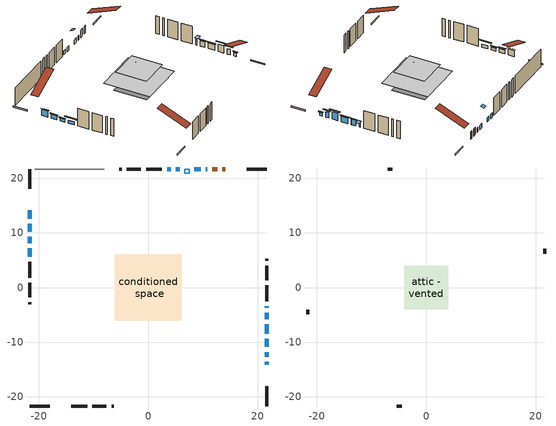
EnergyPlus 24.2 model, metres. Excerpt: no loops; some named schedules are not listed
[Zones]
conditioned space
 floor outside (Floor1 construction): -0.84,-0.84 -0.84,0.84 0.84,0.84 0.84,-0.84 z0
 floor adiabatic (AdiabaticFloorConstruction): -6.1,-6.1 -6.1,6.1 6.1,6.1 6.1,-6.1 z2.44
 floor foundation (Slab1 construction): -4.39,-4.39 -4.39,4.39 4.39,4.39 4.39,-4.39 z0
 wall outside (RimJoist1 construction): 21.67,21.67 18.05,21.67 / -21.67,-21.67 -18.05,-21.67 / -21.67,21.67 -21.67,18.05 / 21.67,-21.67 21.67,-18.05 z0:0.3
 wall outside (AdiabaticWallConstruction 1): 14.1,21.67 13.58,21.67 / 12.65,21.67 11.74,21.67 z0:2.03
 wall outside (AdiabaticWallConstruction): -21.67,14.1 -21.67,12.58 z0:1.68; -21.67,11.65 -21.67,10.18 z0:1.07; 21.67,-14.11 21.67,-13.54 / -21.67,7.15 -21.67,5.63 z0:0.86; 21.67,-12.62 21.67,-11.8 / 21.67,-3.7 21.67,-3.44 z0:1.53; 21.67,-10.88 21.67,-9.35 z0:2.03; 10.81,21.67 10.52,21.67 / 9.6,21.67 8.45,21.67 / 5.73,21.67 5.05,21.67 / 4.12,21.67 3.43,21.67 z0:1.22; -21.67,9.25 -21.67,8.08 z0:0.76; 21.67,-8.42 21.67,-6.7 / 21.67,-5.77 21.67,-4.63 z0:1.52
 wall outside (Wall1 construction): 2.5,21.67 -0.41,21.67 / -14.1,-21.67 -11.19,-21.67 / -21.67,4.7 -21.67,1.79 / 21.67,-2.52 21.67,0.4 z0:4.88
 wall outside (Wall2 construction): -1.34,21.67 -3.96,21.67 / -10.26,-21.67 -7.64,-21.67 / -21.67,0.86 -21.67,-1.77 / 21.67,1.33 21.67,3.95 z0:4.88
 wall outside (Wall3 construction): -4.89,21.67 -5.29,21.67 / -6.71,-21.67 -6.31,-21.67 / -21.67,-2.69 -21.67,-3.09 / 21.67,4.88 21.67,5.28 z0:4.88
 wall adiabatic (Wall5 construction): -8.01,21.67 -20.74,21.67 z0:4.88
 window (WindowConstruction 13): -21.67,14.1 -21.67,12.58 z0:1.68
 window (WindowConstruction 5): -21.67,11.65 -21.67,10.18 z0:1.07
 window (WindowConstruction 6): 21.67,-14.1 21.67,-13.55 z0:0.86
 window (WindowConstruction 7): 21.67,-12.62 21.67,-11.81 z0:1.52
 window (WindowConstruction 8): 21.67,-10.88 21.67,-9.35 z0:2.03
 window (WindowConstruction 9): 10.81,21.67 10.52,21.67 z0:1.22
 window (WindowConstruction 10): 9.6,21.67 8.45,21.67 z0:1.22
 window (WindowConstruction 11): -21.67,9.25 -21.67,8.08 z0:0.76
 window (WindowConstruction 12): -21.67,7.15 -21.67,5.63 z0:0.86
 window (WindowConstruction): 21.67,-8.42 21.67,-6.7 z0:1.52
 window (WindowConstruction 1): 21.67,-5.77 21.67,-4.63 z0:1.52
 window (WindowConstruction 2): 21.67,-3.7 21.67,-3.44 z0:1.52
 window (WindowConstruction 3): 5.73,21.67 5.05,21.67 z0:1.22
 window (WindowConstruction 4): 4.12,21.67 3.43,21.67 z0:1.22
 door (Door): 14.1,21.67 13.58,21.67 z0:2.03
 door (Door 1): 12.65,21.67 11.74,21.67 z0:2.03
 ceiling adiabatic (AdiabaticFloorConstruction): 6.1,-6.1 6.1,6.1 -6.1,6.1 -6.1,-6.1 z2.44
 roof outside (Roof1 construction): -1.94,1.94 -1.94,-1.94 1.94,-1.94 1.94,1.94 z4.88
 roof outside (AdiabaticRoofConstruction): 6.66,21.67,4.88 6.66,20.87,5.21 7.52,20.87,5.21 7.52,21.67,4.88
 skylight (SkylightConstruction): 6.66,21.67,4.88 6.66,20.87,5.21 7.52,20.87,5.21 7.52,21.67,4.88
attic - vented
 floor to conditioned space (Floor2 construction Reversed): -4.01,-4.01 -4.01,4.01 4.01,4.01 4.01,-4.01 z4.88
 wall outside (Wall4 construction): -6.22,21.67 -7.08,21.67 / -5.38,-21.67 -4.52,-21.67 / -21.67,-4.02 -21.67,-4.88 / 21.67,6.21 21.67,7.07 z0:4.88
 roof outside (Roof2 construction): 15.03,21.67,4.88 15.03,13.96,8.09 17.12,13.96,8.09 17.12,21.67,4.88; -15.03,-21.67,4.88 -15.03,-13.96,8.09 -17.12,-13.96,8.09 -17.12,-21.67,4.88; -21.67,15.03,4.88 -13.96,15.03,8.09 -13.96,17.12,8.09 -21.67,17.12,4.88; 21.67,-15.03,4.88 13.96,-15.03,8.09 13.96,-17.12,8.09 21.67,-17.12,4.88
shading: -21.67,12.28 -21.67,14.4 -21.82,14.4 -21.82,12.28 z1.98; -21.67,9.88 -21.67,11.95 -21.82,11.95 -21.82,9.88 z1.37; 21.67,-13.25 21.67,-14.4 21.97,-14.4 21.97,-13.25 z1.16; 21.67,-11.2 21.67,-13.23 21.97,-13.23 21.97,-11.2 z2.13; 21.67,-8.74 21.67,-11.49 21.97,-11.49 21.97,-8.74 z2.64; -21.67,7.78 -21.67,9.55 -21.97,9.55 -21.97,7.78 z1.06; -21.67,4.72 -21.67,8.06 -21.97,8.06 -21.97,4.72 z1.77; 21.67,-6.4 21.67,-8.72 21.82,-8.72 21.82,-6.4 z1.82; 21.67,-4.33 21.67,-6.07 21.82,-6.07 21.82,-4.33 z1.82; 21.67,-3.15 21.67,-4 22.89,-4 22.89,-3.15 z1.82
[Building]
Building 1: Terrain=Suburbs
[Site:Location]
Vancouver Intl AP_BC: Latitude {deg}=49.19; Longitude {deg}=-123.18; Time Zone {hr}=-8; Elevation {m}=4; Keep Site Location Information=Yes
[Site:GroundTemperature:Shallow]
8.06451, 6.96315, 6.87495, 7.3976, 9.49575, 11.5841, 13.3946, 14.5416, 14.639, 13.7062, 11.9418, 9.91751
[Site:WaterMainsTemperature]
Calculation Method=Schedule; Temperature Schedule=mains temperature schedule
[Material] Roughness=Rough; Thermal Absorptance=0.9
Name | Thickness {m} | Conductivity {W/m-K} | Density {kg/m3} | Specific Heat {J/kg-K} | Solar Absorptance | Visible Absorptance
asphalt or fiberglass shingles | 0.00635 | 0.162714 | 1121.4 | 1465.45 | 0.4 | 0.4
asphalt or fiberglass shingles 1 | 0.00635 | 0.162714 | 1121.4 | 1465.45 | 0.7 | 0.7
ceiling loosefill ins | 0.0846667 | 0.0480833 | 16.02 | 1046.75 | 0.7 | 0.7
ceiling stud and cavity | 0.1397 | 0.0992955 | 65.682 | 1177.47 | 0.7 | 0.7
concrete 4.0 in. | 0.1016 | 1.803125 | 2242.8 | 837.4 | 0.7 | 0.7
door material | 0.04445 | 0.327969 | 512.64 | 1214.23 | 0.7 | 0.7
door material 1 | 0.04445 | 0.188738 | 512.64 | 1214.23 | 0.7 | 0.7
floor covering | 0.0127 | 0.0433444 | 54.468 | 1339.84 | 0.6 | 0.6
floor rigid ins; roof rigid ins | 0.051816 | 0.029427 | 32.04 | 1214.23 | 0.7 | 0.7
floor rigid ins 1; roof rigid ins 1; wall rigid ins | 0.512978 | 0.029427 | 32.04 | 1214.23 | 0.7 | 0.7
floor stud and cavity | 0.1397 | 0.0937577 | 92.3553 | 1139.71 | 0.7 | 0.7
floor stud and cavity 1 | 0.1397 | 1.75129 | 37.0049 | 1207.88 | 0.7 | 0.7
furniture material conditioned space 1 | 0.1524 | 0.115458 | 640.8 | 1214.23 | 0.6 | 0.6
gypsum board | 0.0127 | 0.160291 | 801 | 837.4 | 0.6 | 0.6
osb sheathing 0.5 in. | 0.0127 | 0.115458 | 512.64 | 1214.23 | 0.7 | 0.7
osb sheathing 0.5 in. 1 | 0.0127 | 0.115458 | 512.64 | 1214.23 | 0.4 | 0.4
osb sheathing 0.75 in. | 0.01905 | 0.115458 | 512.64 | 1214.23 | 0.7 | 0.7
osb sheathing 2.0 in. | 0.0508 | 0.115458 | 512.64 | 1214.23 | 0.7 | 0.7
rim joist stud and cavity | 0.0508 | 0.0311024 | 125.044 | 1163.47 | 0.6 | 0.6
roof stud and cavity | 0.2032 | 0.20177 | 78.34581 | 1123.46 | 0.7 | 0.7
roof stud and cavity 1 | 0.18415 | 1.78686 | 37.0049 | 1207.88 | 0.6 | 0.6
wall stud and cavity | 0.1397 | 0.101978 | 139.0536 | 1170.24 | 0.7 | 0.7
wall stud and cavity 1 | 0.1397 | 0.103171 | 139.0536 | 1170.24 | 0.7 | 0.7
wall stud and cavity 2 | 0.1397 | 0.112537 | 139.0536 | 1170.24 | 0.7 | 0.7
wall stud and cavity 3 | 0.0889 | 6.1454 | 50.32683 | 1063.81 | 0.6 | 0.6
wall stud and cavity 4 | 0.1397 | 0.0911365 | 139.0536 | 1170.24 | 0.7 | 0.7
wall stud and cavity 5 | 0.0889 | 0.380278 | 52.3479 | 1209.89 | 0.7 | 0.7
wall stud and cavity 6 | 0.0889 | 0.391764 | 83.0341 | 1211.67 | 0.7 | 0.7
wood siding | 0.0254 | 0.102417 | 544.68 | 1172.36 | 0.4 | 0.4
wood siding 1 | 0.00254 | 0.102417 | 544.68 | 1172.36 | 0.4 | 0.4
wood siding 2; wood siding 3; wood siding 4 | 0.0254 | 0.102417 | 544.68 | 1172.36 | 0.7 | 0.7
[WindowMaterial:SimpleGlazingSystem]
Name | U-Factor {W/m2-K} | Solar Heat Gain Coefficient
SkylightMaterial | 5.38301 | 0.7381
WindowMaterial | 1.83456 | 0.37
WindowMaterial 1 | 1.60233 | 0.44
WindowMaterial 10 | 1.82434 | 0.37
WindowMaterial 11 | 1.90894 | 0.34
WindowMaterial 12 | 1.643781 | 0.43
WindowMaterial 2 | 5.181175 | 0.58
WindowMaterial 3 | 5.32426 | 0.62
WindowMaterial 4 | 1.93677 | 0.34
WindowMaterial 5 | 1.80447 | 0.38
WindowMaterial 6 | 1.95437 | 0.32
WindowMaterial 7 | 1.77324 | 0.39
WindowMaterial 8 | 1.825477 | 0.38
WindowMaterial 9 | 2.080987 | 0.28
[Construction]
AdiabaticFloorConstruction: floor stud and cavity 1, floor rigid ins 1, osb sheathing 0.75 in., floor covering
AdiabaticRoofConstruction: asphalt or fiberglass shingles 1, roof rigid ins 1, osb sheathing 0.75 in., roof stud and cavity 1
AdiabaticWallConstruction: wood siding 3, wall rigid ins, wall stud and cavity 5, gypsum board
AdiabaticWallConstruction 1: wood siding 4, wall rigid ins, wall stud and cavity 5, gypsum board
Door: door material
Door 1: door material 1
Floor1 construction: floor stud and cavity, floor rigid ins, osb sheathing 0.75 in., floor covering
Floor2 construction Reversed: gypsum board, ceiling stud and cavity, ceiling loosefill ins
furniture construction conditioned space 1: furniture material conditioned space 1
PartitionWallConstruction: gypsum board, wall stud and cavity 6, gypsum board
RimJoist1 construction: wood siding 2, osb sheathing 2.0 in., rim joist stud and cavity
Roof1 construction: asphalt or fiberglass shingles, roof rigid ins, osb sheathing 0.75 in., roof stud and cavity, gypsum board
Roof2 construction: asphalt or fiberglass shingles
SkylightConstruction: SkylightMaterial
Slab1 construction: concrete 4.0 in.
Wall1 construction: wood siding, osb sheathing 0.5 in., wall stud and cavity, gypsum board
Wall2 construction: wood siding, osb sheathing 0.5 in., wall stud and cavity 1, gypsum board
Wall3 construction: wood siding, osb sheathing 0.5 in., wall stud and cavity 2, gypsum board
Wall4 construction: wood siding 1, wall stud and cavity 3
Wall5 construction: osb sheathing 0.5 in. 1, wall stud and cavity 4, gypsum board
WindowConstruction; WindowConstruction 12: WindowMaterial
WindowConstruction 1: WindowMaterial 1
WindowConstruction 10: WindowMaterial 10
WindowConstruction 11: WindowMaterial 11
WindowConstruction 13: WindowMaterial 12
WindowConstruction 2: WindowMaterial 2
WindowConstruction 3: WindowMaterial 3
WindowConstruction 4: WindowMaterial 4
WindowConstruction 5: WindowMaterial 5
WindowConstruction 6: WindowMaterial 6
WindowConstruction 7: WindowMaterial 7
WindowConstruction 8: WindowMaterial 8
WindowConstruction 9: WindowMaterial 9
[Zone] Multiplier=1; Part of Total Floor Area=Yes
Name | Volume {m3}
attic - vented | 33.6005
conditioned space | 385.7
[Space]
Name | Zone | Volume {m3}
attic - vented 1 | attic - vented | 33.6005
conditioned space 1 | conditioned space | 385.7
[ZoneInfiltration:EffectiveLeakageArea]
infil attic - vented 1: Zone or Space=attic - vented 1; Schedule=Always On Discrete; Effective Air Leakage Area {cm2}=2659.32; Stack Coefficient=0.000562388; Wind Coefficient=1.60228e-05
[ZoneMixing]
whole house fan mix: Zone or Space=attic - vented; Schedule=Always On Continuous; Design Flow Rate Calculation Method=Flow/Zone; Design Flow Rate {m3/s}=0; Source Zone or Space=conditioned space
[SurfaceProperty:ExposedFoundationPerimeter]
Slab1: Exposed Perimeter Calculation Method=TotalExposedPerimeter; Total Exposed Perimeter {m}=28.804
[InternalMass] Zone or ZoneList=conditioned space; Space or SpaceList=conditioned space 1
Name | Construction | Surface Area {m2}
furniture mass conditioned space 1 | furniture construction conditioned space 1 | 91.4441
partition wall mass | PartitionWallConstruction | 228.61
[Lights]
interior lighting: Zone or ZoneList or Space or SpaceList=conditioned space 1; Schedule=interior lighting schedule; Design Level Calculation Method=LightingLevel; Lighting Level {W}=343.2; Return Air Fraction=0; Fraction Radiant=0.6; Fraction Visible=0.2; Fraction Replaceable=1
[People]
occupants: Zone or ZoneList or Space or SpaceList=conditioned space 1; Number of People Schedule=occupants schedule; Number of People Calculation Method=People; Number of People=3; Fraction Radiant=0.314171; Sensible Heat Fraction=0.56303; Activity Level Schedule=occupants activity schedule; Carbon Dioxide Generation Rate {m3/s-W}=0; Enable ASHRAE 55 Comfort Warnings=No; Mean Radiant Temperature Calculation Type=EnclosureAveraged
[ElectricEquipment] Zone or ZoneList or Space or SpaceList=conditioned space 1; Design Level Calculation Method=EquipmentLevel
Name | Schedule | Design Level {W} | Fraction Latent | Fraction Radiant | Fraction Lost
clothes dryer | clothes dryer schedule | 140.772 | 0.015 | 0.081 | 0.85
clothes washer | clothes washer schedule | 32.1985 | 0.03 | 0.162 | 0.7
cooking range | cooking range schedule | 208.969 | 0.08 | 0.432 | 0.2
dishwasher | dishwasher schedule | 66.8632 | 0.3 | 0.18 | 0.4
fridge | fridge schedule | 72.9452 | 0 | 0.6 | 0
mech vent bath fan 0 | mech vent bath fan 0 schedule | 50.2 | 0 | 0 | 1
mech vent house fan | mech vent house fan schedule | 0 | 0 | 0 | 1
mech vent house fan cfis | mech vent house fan cfis schedule | 0 | 0 | 0 | 0
mech vent range fan 0 | mech vent range fan 0 schedule | 57 | 0 | 0 | 1
misc plug loads | misc plug loads schedule | 494.7 | 0.045 | 0.513 | 0.1
whole house fan | Always On Discrete | 0 | 0 | 0 | 1
[OtherEquipment] Zone or ZoneList or Space or SpaceList=conditioned space 1; Design Level Calculation Method=EquipmentLevel
Name | Fuel Type | Schedule | Design Level {W} | Fraction Latent | Fraction Radiant | Fraction Lost
clothes dryer 1 | Electricity | clothes dryer schedule | 0 | 0.015 | 0.081 | 0.85
cooking range 1 | Electricity | cooking range schedule | 0 | 0.08 | 0.432 | 0.2
general water use latent | None | general water use schedule | 59.3978 | 1 | 0 | 0
general water use sensible | None | general water use schedule | -58.539 | 0 | 0.6 | 0
mech vent house fan latent load | None | Always On Discrete | 0 | 1 | 0 | 0
mech vent house fan sensible load | None | Always On Discrete | 0 | 0 | 0 | 0
water heater energy adjustment1 | NaturalGas | Always On Discrete | 0.01 | 0 | 0 | 1
[ZoneInfiltration:DesignFlowRate] Zone or ZoneList or Space or SpaceList=conditioned space 1; Schedule=Always On Discrete; Design Flow Rate Calculation Method=Flow/Zone; Design Flow Rate {m3/s}=0
infil flow; natural vent flow; whole house fan flow
[Foundation:Kiva]
Foundation Kiva 1: Initial Indoor Air Temperature {C}=18; Wall Height Above Grade {m}=0.1016; Wall Depth Below Slab {m}=0.2032
[Foundation:Kiva:Settings]
Soil Conductivity {W/m-K}=0.849921; Soil Density {kg/m3}=1842.3; Soil Specific Heat {J/kg-K}=418.7; Ground Solar Absorptivity=0.9; Ground Thermal Absorptivity=0.9; Ground Surface Roughness {m}=0.03; Far-Field Width {m}=40; Deep-Ground Boundary Condition=ZeroFlux; Deep-Ground Depth {m}=40; Minimum Cell Dimension {m}=0.2; Maximum Cell Growth Coefficient=3; Simulation Timestep=Timestep
[Exterior:Lights]
exterior lighting: Schedule=exterior lighting schedule; Design Level {W}=75.6
[EnergyManagementSystem:GlobalVariable]
infil_program_Qfan
infil_program_Qinf
natural_vent_program_Qnv
natural_vent_program_Qwhf
[EnergyManagementSystem:Sensor]
Name | Output:Variable or Output:Meter Index Key | Output:Variable or Output:Meter
airflow_gain | infil flow | Infiltration Sensible Heat Gain Energy
airflow_gain_1 | natural vent flow | Infiltration Sensible Heat Gain Energy
airflow_gain_2 | whole house fan flow | Infiltration Sensible Heat Gain Energy
airflow_loss | infil flow | Infiltration Sensible Heat Loss Energy
airflow_loss_1 | natural vent flow | Infiltration Sensible Heat Loss Energy
airflow_loss_2 | whole house fan flow | Infiltration Sensible Heat Loss Energy
clg_load_cond |  | Cooling:EnergyTransfer:Zone:CONDITIONED SPACE
clg_sp_s; clg_sp_s_1 | cooling setpoint | Schedule Value
clothes_dryer_exhaust_0_sch_s | clothes dryer exhaust 0 schedule | Schedule Value
cool_season | cooling season schedule | Schedule Value
htg_load_cond |  | Heating:EnergyTransfer:Zone:CONDITIONED SPACE
htg_sp_s; htg_sp_s_1 | heating setpoint | Schedule Value
ig_ee_conv | clothes dryer | Electric Equipment Convective Heating Energy
ig_ee_conv_2 | cooking range | Electric Equipment Convective Heating Energy
ig_ee_conv_4 | fridge | Electric Equipment Convective Heating Energy
ig_ee_conv_5 | misc plug loads | Electric Equipment Convective Heating Energy
ig_ee_conv_6 | whole house fan | Electric Equipment Convective Heating Energy
ig_ee_rad | clothes dryer | Electric Equipment Radiant Heating Energy
ig_ee_rad_2 | cooking range | Electric Equipment Radiant Heating Energy
ig_ee_rad_4 | fridge | Electric Equipment Radiant Heating Energy
ig_ee_rad_5 | misc plug loads | Electric Equipment Radiant Heating Energy
ig_ee_rad_6 | whole house fan | Electric Equipment Radiant Heating Energy
ig_lgt_conv | interior lighting | Lights Convective Heating Energy
ig_lgt_rad | interior lighting | Lights Radiant Heating Energy
ig_lgt_vis | interior lighting | Lights Visible Radiation Heating Energy
ig_oe_conv | clothes dryer 1 | Other Equipment Convective Heating Energy
ig_oe_conv_1 | cooking range 1 | Other Equipment Convective Heating Energy
ig_oe_conv_2 | general water use latent | Other Equipment Convective Heating Energy
ig_oe_conv_3 | general water use sensible | Other Equipment Convective Heating Energy
ig_oe_conv_4 | water heater energy adjustment1 | Other Equipment Convective Heating Energy
ig_oe_rad | clothes dryer 1 | Other Equipment Radiant Heating Energy
ig_oe_rad_1 | cooking range 1 | Other Equipment Radiant Heating Energy
ig_oe_rad_2 | general water use latent | Other Equipment Radiant Heating Energy
ig_oe_rad_3 | general water use sensible | Other Equipment Radiant Heating Energy
ig_oe_rad_4 | water heater energy adjustment1 | Other Equipment Radiant Heating Energy
ig_ppl_conv | occupants | People Convective Heating Energy
ig_ppl_rad | occupants | People Radiant Heating Energy
im_conv | furniture mass conditioned space 1 | Surface Inside Face Convection Heat Gain Energy
im_conv_1 | partition wall mass | Surface Inside Face Convection Heat Gain Energy
im_ig | furniture mass conditioned space 1 | Surface Inside Face Internal Gains Radiation Heat Gain Energy
im_ig_1 | partition wall mass | Surface Inside Face Internal Gains Radiation Heat Gain Energy
im_lgt | furniture mass conditioned space 1 | Surface Inside Face Lights Radiation Heat Gain Energy
im_lgt_1 | partition wall mass | Surface Inside Face Lights Radiation Heat Gain Energy
im_sol | furniture mass conditioned space 1 | Surface Inside Face Solar Radiation Heat Gain Energy
im_sol_1 | partition wall mass | Surface Inside Face Solar Radiation Heat Gain Energy
im_surf | furniture mass conditioned space 1 | Surface Inside Face Net Surface Thermal Radiation Heat Gain Energy
im_surf_1 | partition wall mass | Surface Inside Face Net Surface Thermal Radiation Heat Gain Energy
mech_vent_bath_fan_0_sch_s | mech vent bath fan 0 schedule | Schedule Value
mech_vent_range_fan_0_sch_s | mech vent range fan 0 schedule | Schedule Value
mv_conv | mech vent bath fan 0 | Electric Equipment Convective Heating Energy
mv_conv_1 | mech vent house fan | Electric Equipment Convective Heating Energy
mv_conv_2 | mech vent house fan cfis | Electric Equipment Convective Heating Energy
mv_conv_3 | mech vent range fan 0 | Electric Equipment Convective Heating Energy
mv_conv_4 | mech vent house fan latent load | Other Equipment Convective Heating Energy
mv_conv_5 | mech vent house fan sensible load | Other Equipment Convective Heating Energy
mv_rad | mech vent bath fan 0 | Electric Equipment Radiant Heating Energy
mv_rad_1 | mech vent house fan | Electric Equipment Radiant Heating Energy
mv_rad_2 | mech vent house fan cfis | Electric Equipment Radiant Heating Energy
mv_rad_3 | mech vent range fan 0 | Electric Equipment Radiant Heating Energy
mv_rad_4 | mech vent house fan latent load | Other Equipment Radiant Heating Energy
mv_rad_5 | mech vent house fan sensible load | Other Equipment Radiant Heating Energy
natural_vent_s | natural vent schedule | Schedule Value
out_pb_s |  | Site Outdoor Air Barometric Pressure
out_wt_s |  | Site Outdoor Air Humidity Ratio
site_vw_s |  | Site Wind Speed
ss_back_out | Window1 | Surface Window Shortwave from Zone Back Out Window Heat Transfer Rate
ss_back_out_1 | Window10 | Surface Window Shortwave from Zone Back Out Window Heat Transfer Rate
ss_back_out_10 | Window3 | Surface Window Shortwave from Zone Back Out Window Heat Transfer Rate
ss_back_out_11 | Window5 | Surface Window Shortwave from Zone Back Out Window Heat Transfer Rate
ss_back_out_12 | Window6 | Surface Window Shortwave from Zone Back Out Window Heat Transfer Rate
ss_back_out_13 | Window7 | Surface Window Shortwave from Zone Back Out Window Heat Transfer Rate
ss_back_out_14 | Window9 | Surface Window Shortwave from Zone Back Out Window Heat Transfer Rate
ss_back_out_2 | Window11 | Surface Window Shortwave from Zone Back Out Window Heat Transfer Rate
ss_back_out_3 | Window12 | Surface Window Shortwave from Zone Back Out Window Heat Transfer Rate
ss_back_out_4 | Window14 | Surface Window Shortwave from Zone Back Out Window Heat Transfer Rate
ss_back_out_5 | Window15 | Surface Window Shortwave from Zone Back Out Window Heat Transfer Rate
ss_back_out_6 | Window16 | Surface Window Shortwave from Zone Back Out Window Heat Transfer Rate
ss_back_out_7 | Window17 | Surface Window Shortwave from Zone Back Out Window Heat Transfer Rate
ss_back_out_8 | Window18 | Surface Window Shortwave from Zone Back Out Window Heat Transfer Rate
ss_back_out_9 | Window19 | Surface Window Shortwave from Zone Back Out Window Heat Transfer Rate
ss_conv | Door1 | Surface Inside Face Convection Heat Gain Energy
ss_conv_1 | Door2 | Surface Inside Face Convection Heat Gain Energy
ss_conv_10 | Window18 | Surface Inside Face Convection Heat Gain Energy
ss_conv_11 | Window19 | Surface Inside Face Convection Heat Gain Energy
ss_conv_12 | Window3 | Surface Inside Face Convection Heat Gain Energy
ss_conv_13 | Window5 | Surface Inside Face Convection Heat Gain Energy
ss_conv_14 | Window6 | Surface Inside Face Convection Heat Gain Energy
ss_conv_15 | Window7 | Surface Inside Face Convection Heat Gain Energy
ss_conv_16 | Window9 | Surface Inside Face Convection Heat Gain Energy
ss_conv_2 | Window1 | Surface Inside Face Convection Heat Gain Energy
ss_conv_3 | Window10 | Surface Inside Face Convection Heat Gain Energy
ss_conv_4 | Window11 | Surface Inside Face Convection Heat Gain Energy
ss_conv_5 | Window12 | Surface Inside Face Convection Heat Gain Energy
ss_conv_6 | Window14 | Surface Inside Face Convection Heat Gain Energy
ss_conv_7 | Window15 | Surface Inside Face Convection Heat Gain Energy
ss_conv_8 | Window16 | Surface Inside Face Convection Heat Gain Energy
ss_conv_9 | Window17 | Surface Inside Face Convection Heat Gain Energy
ss_ig | Door1 | Surface Inside Face Internal Gains Radiation Heat Gain Energy
ss_ig_1 | Door2 | Surface Inside Face Internal Gains Radiation Heat Gain Energy
ss_ig_10 | Window18 | Surface Inside Face Internal Gains Radiation Heat Gain Energy
ss_ig_11 | Window19 | Surface Inside Face Internal Gains Radiation Heat Gain Energy
ss_ig_12 | Window3 | Surface Inside Face Internal Gains Radiation Heat Gain Energy
ss_ig_13 | Window5 | Surface Inside Face Internal Gains Radiation Heat Gain Energy
ss_ig_14 | Window6 | Surface Inside Face Internal Gains Radiation Heat Gain Energy
ss_ig_15 | Window7 | Surface Inside Face Internal Gains Radiation Heat Gain Energy
ss_ig_16 | Window9 | Surface Inside Face Internal Gains Radiation Heat Gain Energy
ss_ig_2 | Window1 | Surface Inside Face Internal Gains Radiation Heat Gain Energy
ss_ig_3 | Window10 | Surface Inside Face Internal Gains Radiation Heat Gain Energy
ss_ig_4 | Window11 | Surface Inside Face Internal Gains Radiation Heat Gain Energy
ss_ig_5 | Window12 | Surface Inside Face Internal Gains Radiation Heat Gain Energy
ss_ig_6 | Window14 | Surface Inside Face Internal Gains Radiation Heat Gain Energy
ss_ig_7 | Window15 | Surface Inside Face Internal Gains Radiation Heat Gain Energy
ss_ig_8 | Window16 | Surface Inside Face Internal Gains Radiation Heat Gain Energy
ss_ig_9 | Window17 | Surface Inside Face Internal Gains Radiation Heat Gain Energy
ss_lgt | Door1 | Surface Inside Face Lights Radiation Heat Gain Energy
ss_lgt_1 | Door2 | Surface Inside Face Lights Radiation Heat Gain Energy
ss_sol | Door1 | Surface Inside Face Solar Radiation Heat Gain Energy
ss_sol_1 | Door2 | Surface Inside Face Solar Radiation Heat Gain Energy
ss_surf | Door1 | Surface Inside Face Net Surface Thermal Radiation Heat Gain Energy
ss_surf_1 | Door2 | Surface Inside Face Net Surface Thermal Radiation Heat Gain Energy
ss_surf_10 | Window18 | Surface Inside Face Net Surface Thermal Radiation Heat Gain Energy
ss_surf_11 | Window19 | Surface Inside Face Net Surface Thermal Radiation Heat Gain Energy
ss_surf_12 | Window3 | Surface Inside Face Net Surface Thermal Radiation Heat Gain Energy
ss_surf_13 | Window5 | Surface Inside Face Net Surface Thermal Radiation Heat Gain Energy
ss_surf_14 | Window6 | Surface Inside Face Net Surface Thermal Radiation Heat Gain Energy
ss_surf_15 | Window7 | Surface Inside Face Net Surface Thermal Radiation Heat Gain Energy
ss_surf_16 | Window9 | Surface Inside Face Net Surface Thermal Radiation Heat Gain Energy
ss_surf_2 | Window1 | Surface Inside Face Net Surface Thermal Radiation Heat Gain Energy
ss_surf_3 | Window10 | Surface Inside Face Net Surface Thermal Radiation Heat Gain Energy
ss_surf_4 | Window11 | Surface Inside Face Net Surface Thermal Radiation Heat Gain Energy
ss_surf_5 | Window12 | Surface Inside Face Net Surface Thermal Radiation Heat Gain Energy
ss_surf_6 | Window14 | Surface Inside Face Net Surface Thermal Radiation Heat Gain Energy
ss_surf_7 | Window15 | Surface Inside Face Net Surface Thermal Radiation Heat Gain Energy
ss_surf_8 | Window16 | Surface Inside Face Net Surface Thermal Radiation Heat Gain Energy
ss_surf_9 | Window17 | Surface Inside Face Net Surface Thermal Radiation Heat Gain Energy
ss_trans_in | Window1 | Surface Window Transmitted Solar Radiation Rate
ss_trans_in_1 | Window10 | Surface Window Transmitted Solar Radiation Rate
ss_trans_in_10 | Window3 | Surface Window Transmitted Solar Radiation Rate
ss_trans_in_11 | Window5 | Surface Window Transmitted Solar Radiation Rate
ss_trans_in_12 | Window6 | Surface Window Transmitted Solar Radiation Rate
